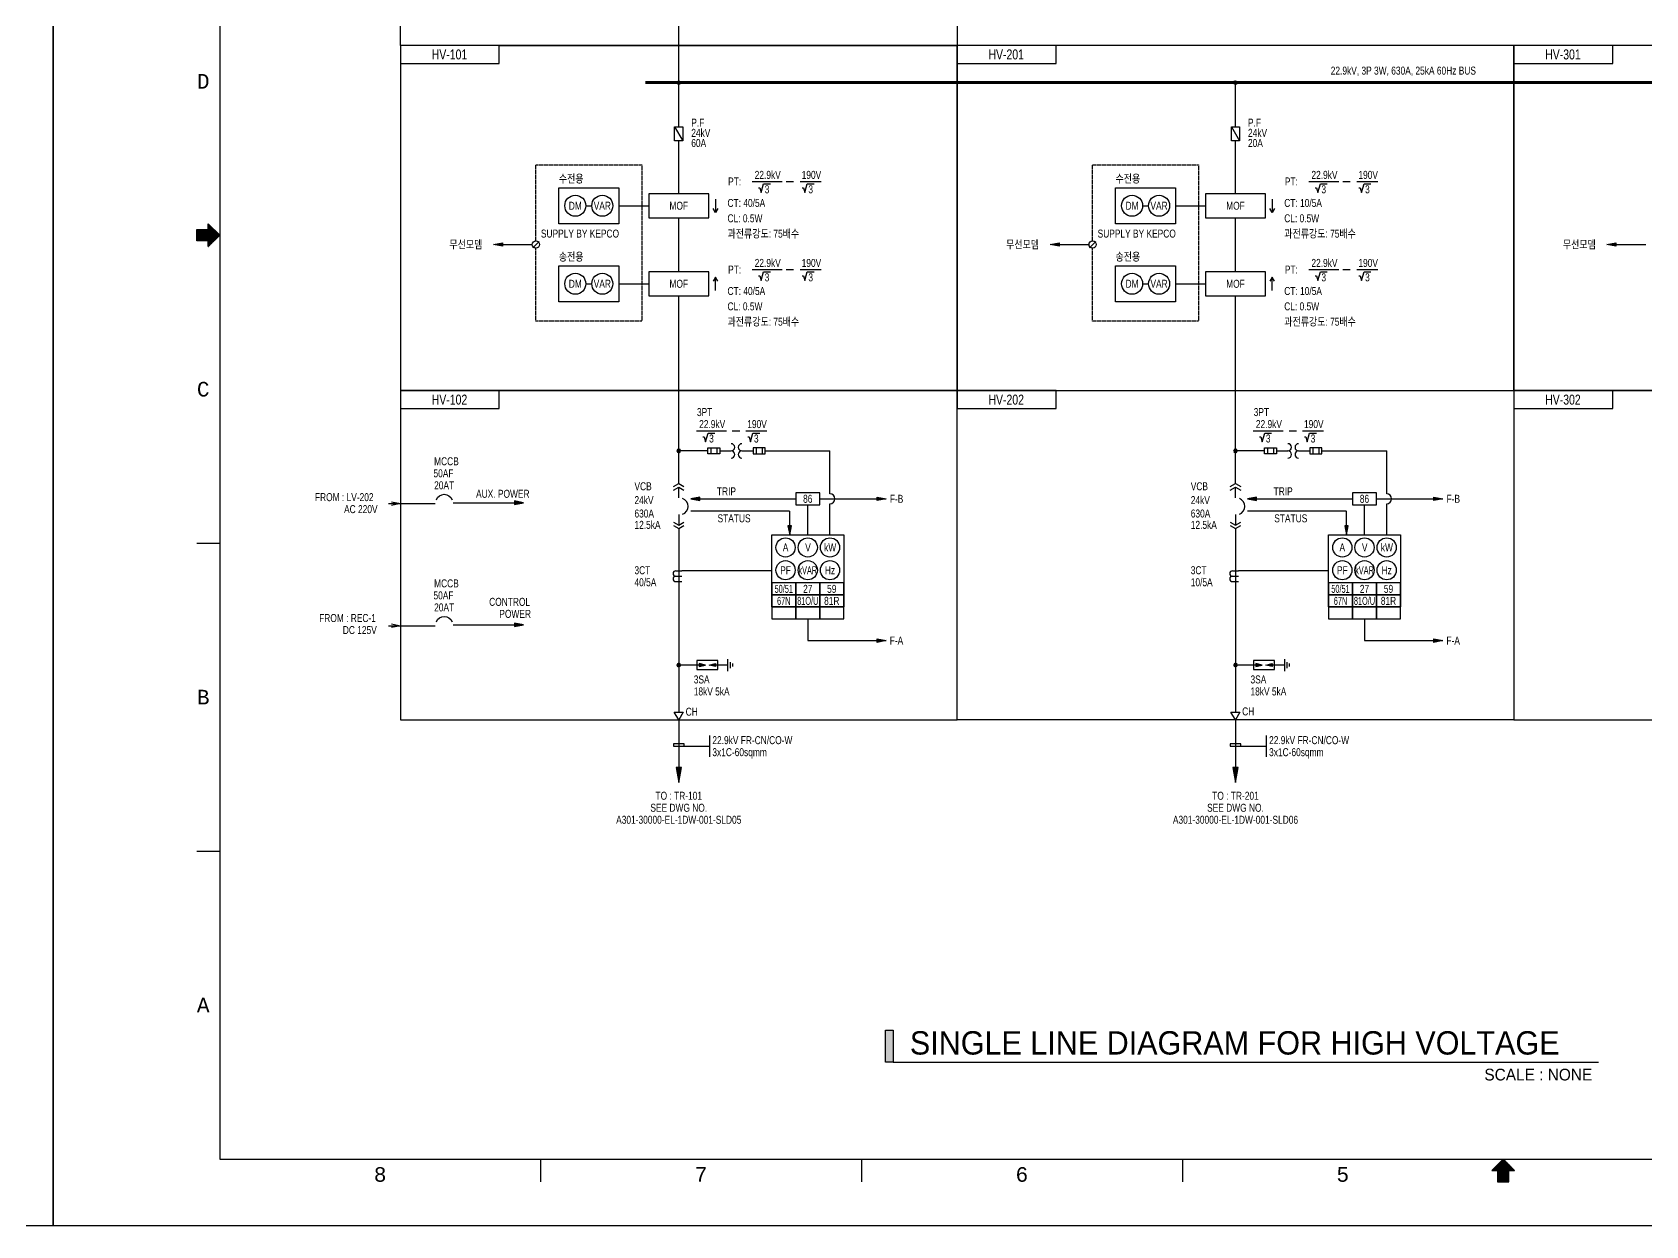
# Model space of a CAD drawing. Header units: feet. Extents: x 1 to 168002, y -59383 to 29717.
# Drawn here: x 125689 to 149888, y 17 to 17910 of the extents above; entities that cross this region are included whole.
import ezdxf
from ezdxf.enums import TextEntityAlignment as Align
from ezdxf.lldxf.tags import DXFTag

# ---------------------------------------------------------------- set-up
doc = ezdxf.new("R2010")
doc.units = ezdxf.units.FT
doc.header["$LTSCALE"] = 50
doc.header["$MEASUREMENT"] = 0
for name, pattern in [('CONTINU', [0]), ('DASHED2', [0.375, 0.25, -0.125]), ('HIDDEN', [0.375, 0.25, -0.125])]:
    doc.linetypes.add(name, pattern=pattern)
doc.layers.get('0').update_dxf_attribs({"linetype": 'CONTINUOUS'})
for name, color, linetype in [('111$0$E-TEXT3', 4, 'CONTINUOUS'), ('E-BUS', 6, 'CONTINUOUS'), ('E-Control', 7, 'CONTINUOUS'), ('E-PNL', 1, 'CEN50'), ('E-Pow', 4, 'CONTINUOUS'), ('E-SYM0', 3, 'CONTINUOUS'), ('E-SYM1', 3, 'CONTINUOUS'), ('E-SYM2', 3, 'CONTINUOUS'), ('E-Text-1', 2, 'CONTINUOUS'), ('E-Text-2', 4, 'CONTINUOUS'), ('E-Text-Call', 7, 'CONTINUOUS'), ('E-Wire01', 7, 'CONTINUOUS'), ('REVISION-1', 1, 'CONTINUOUS'), ('WIRE', 3, 'CONTINUOUS')]:
    doc.layers.add(name, color=color, linetype=linetype)
doc.layers.add('Border', color=7, linetype='CONTINUOUS', lineweight=0)
doc.styles.add('TB-1$0$MONOTXT', font='monotxt_.ttf')
doc.styles.add('돋움', font='')
doc.styles.get('돋움').set_extended_font_data('Dotum')
tags = doc.linetypes.add('CEN50', pattern=[56, 50, -2, 2, -2]).pattern_tags.tags
tags[10:11] = [DXFTag(74, 4), DXFTag(75, 0), DXFTag(340, '0'), DXFTag(46, 1.0), DXFTag(50, 0.0), DXFTag(44, 0.0), DXFTag(45, 0.0)]
tags[8:9] = [DXFTag(74, 4), DXFTag(75, 0), DXFTag(340, '0'), DXFTag(46, 1.0), DXFTag(50, 0.0), DXFTag(44, 0.0), DXFTag(45, 0.0)]
tags[6:7] = [DXFTag(74, 4), DXFTag(75, 0), DXFTag(340, '0'), DXFTag(46, 1.0), DXFTag(50, 0.0), DXFTag(44, 0.0), DXFTag(45, 0.0)]
tags[4:5] = [DXFTag(74, 4), DXFTag(75, 0), DXFTag(340, '0'), DXFTag(46, 1.0), DXFTag(50, 0.0), DXFTag(44, 0.0), DXFTag(45, 0.0)]

# ---------------------------------------------------------------- blocks, each defined once
blk = doc.blocks.new('FORMAT')
at = {"layer": 'Border', "color": 0, "linetype": 'Continuous', "lineweight": 25}
for p, q in [((2500, 28700), (2500, 1000)), ((2328, 14936), (2328, 15021)), ((2328, 15021), (2500, 14850)), ((2328, 15016), (2334, 15016)), ((2328, 15006), (2344, 15006)), ((2156, 14764), (2156, 14936)), ((2156, 14936), (2328, 14936)), ((2156, 14928), (2422, 14928)), ((2156, 14918), (2432, 14918)), ((2156, 14908), (2441, 14908)), ((2156, 14898), (2451, 14898)), ((2156, 14889), (2461, 14889)), ((2156, 14879), (2471, 14879)), ((2156, 14869), (2481, 14869)), ((2156, 14859), (2490, 14859)), ((2156, 14849), (2499, 14849)), ((2156, 14840), (2489, 14840)), ((2156, 14830), (2479, 14830)), ((2156, 14820), (2470, 14820)), ((2156, 14810), (2460, 14810)), ((2156, 14801), (2450, 14801)), ((2156, 14791), (2440, 14791)), ((2156, 14781), (2431, 14781)), ((2156, 14771), (2421, 14771)), ((2328, 14764), (2156, 14764)), ((2328, 14996), (2353, 14996)), ((2328, 14986), (2363, 14986)), ((2328, 14977), (2373, 14977)), ((2328, 14967), (2383, 14967)), ((2328, 14957), (2392, 14957)), ((2328, 14947), (2402, 14947)), ((2328, 14938), (2412, 14938)), ((2500, 14850), (2328, 14679)), ((2328, 14679), (2328, 14764)), ((2328, 14761), (2411, 14761)), ((2328, 14752), (2401, 14752)), ((2328, 14742), (2391, 14742)), ((2328, 14732), (2382, 14732)), ((2328, 14722), (2372, 14722)), ((2328, 14712), (2362, 14712)), ((2328, 14703), (2352, 14703)), ((2328, 14693), (2342, 14693)), ((2328, 14683), (2333, 14683)), ((2156, 10233), (2500, 10233)), ((2156, 5617), (2500, 5617)), ((2500, 1000), (41000, 1000)), ((7312, 1000), (7312, 659)), ((12125, 1000), (12125, 659)), ((16937, 1000), (16937, 659)), ((21750, 1000), (21580, 830)), ((21720, 971), (21720, 659)), ((21730, 980), (21730, 659)), ((21740, 990), (21740, 659)), ((21920, 830), (21750, 1000)), ((21750, 1000), (21750, 659)), ((21759, 990), (21759, 659)), ((21769, 981), (21769, 659)), ((21779, 971), (21779, 659)), ((21580, 830), (21665, 830)), ((21584, 835), (21584, 830)), ((21594, 844), (21594, 830)), ((21604, 854), (21604, 830)), ((21614, 864), (21614, 830)), ((21623, 873), (21623, 830)), ((21633, 883), (21633, 830)), ((21643, 893), (21643, 830)), ((21652, 903), (21652, 830)), ((21662, 912), (21662, 830)), ((21665, 830), (21665, 659)), ((21672, 922), (21672, 659)), ((21682, 932), (21682, 659)), ((21691, 942), (21691, 659)), ((21701, 951), (21701, 659)), ((21711, 961), (21711, 659)), ((21789, 961), (21789, 659)), ((21798, 952), (21798, 659)), ((21808, 942), (21808, 659)), ((21818, 932), (21818, 659)), ((21827, 922), (21827, 659)), ((21835, 659), (21835, 830)), ((21835, 830), (21920, 830)), ((21837, 913), (21837, 830)), ((21847, 903), (21847, 830)), ((21857, 893), (21857, 830)), ((21866, 883), (21866, 830)), ((21876, 874), (21876, 830)), ((21886, 864), (21886, 830)), ((21895, 854), (21895, 830)), ((21905, 845), (21905, 830)), ((21915, 835), (21915, 830)), ((21665, 659), (21835, 659))]:
    blk.add_line(p, q, dxfattribs=at)
blk.add_lwpolyline([(0, 0), (0, 29700), (42000, 29700), (42000, 0)], close=True, dxfattribs=at)
at = {"layer": 'Border', "color": 0, "linetype": 'Continuous', "lineweight": 25, "style": 'TB-1$0$MONOTXT'}
for s, p in [('D', (2156, 17158)), ('C', (2156, 12542)), ('B', (2156, 7925)), ('A', (2156, 3308))]:
    blk.add_text(s, height=220, dxfattribs=at).set_placement(p, align=Align.MIDDLE_LEFT)
for s, p in [('8', (4905, 878)), ('7', (9718, 878)), ('6', (14530, 878)), ('5', (19343, 878))]:
    blk.add_text(s, height=219, dxfattribs=at).set_placement(p, align=Align.TOP_CENTER)
blk = doc.blocks.new('TITLE')
at = {"xscale": 0.01, "yscale": 0.01, "zscale": 0.01}
blk.add_blockref('FORMAT', (0, 0), dxfattribs=at)
blk = doc.blocks.new('A$C06845E03')
at = {"layer": 'E-SYM0'}
for p, q in [((0, -4.7), (0, -1.2)), ((0, -10.3), (0, -13.8))]:
    blk.add_line(p, q, dxfattribs=at)
for points in [[(-1.73, -1), (0, 0), (1.73, -1)], [(-1.73, -2.2), (0, -1.2), (1.73, -2.2)], [(-1.73, -12.8), (0, -13.8), (1.73, -12.8)], [(-1.73, -14), (0, -15), (1.73, -14)]]:
    blk.add_lwpolyline(points, dxfattribs=at)
blk.add_arc((0.3, -7.6), 2.8, 290.9248, 69.0752, dxfattribs=at)
blk = doc.blocks.new('A$C68F508EB')
at = {"layer": 'E-SYM1'}
for p, q in [((-2, 0), (0, 0)), ((-2, -1.8), (0, -1.8)), ((-2, -3.6), (0, -3.6))]:
    blk.add_line(p, q, dxfattribs=at)
for centre in [(-2, -0.9), (-2, -2.7)]:
    blk.add_arc(centre, 0.9, 90, 270, dxfattribs=at)
blk = doc.blocks.new('A$C21426810')
at = {"layer": 'E-SYM0'}
h = blk.add_hatch(dxfattribs=at)
h.set_pattern_fill('ANSI31', scale=0.08)
h.set_pattern_definition([(45, (-120.68773, -338.59238), (-0.17960512, 0.17960512), [])])
edge = h.paths.add_edge_path()
edge.add_arc((0, 0), 0.6, 0, 360)
at = {"layer": 'E-SYM0', "color": 2}
blk.add_circle((0, 0), 0.6, dxfattribs=at)
blk = doc.blocks.new('A$C6DED130D')
at = {"layer": 'E-SYM0'}
for p, q in [((-1.6, 0.5), (-1.6, -0.5)), ((-0.8, 1), (-0.8, -1)), ((0, 2), (0, -2))]:
    blk.add_line(p, q, dxfattribs=at)
blk = doc.blocks.new('A$C6BFC32D1')
at = {"layer": 'E-SYM0'}
h = blk.add_hatch(color=7, dxfattribs=at)
h.dxf.hatch_style = 1
h.paths.add_polyline_path([(0.8, -0.5), (0.8, 0.5), (2.9, 0)])
h = blk.add_hatch(color=7, dxfattribs=at)
h.dxf.hatch_style = 1
h.paths.add_polyline_path([(6.2, -0.5), (6.2, 0.5), (4.1, 0)])
at = {"layer": 'E-Control'}
blk.add_line((10.4, 0), (6.2, 0), dxfattribs=at)
at = {"layer": 'E-SYM0'}
for p, q in [((0, -1.5), (0, 1.5)), ((0, 1.5), (7, 1.5)), ((7, 1.5), (7, -1.5)), ((7, -1.5), (0, -1.5))]:
    blk.add_line(p, q, dxfattribs=at)
at = {"layer": 'E-SYM0', "color": 7}
for points in [[(0.8, -0.5), (0.8, 0.5), (2.9, 0)], [(6.2, -0.5), (6.2, 0.5), (4.1, 0)]]:
    blk.add_lwpolyline(points, close=True, dxfattribs=at)
at = {"layer": 'E-PNL', "xscale": -1}
blk.add_blockref('A$C6DED130D', (10.4, 0), dxfattribs=at)
blk = doc.blocks.new('A$C2E5A039C')
at = {"layer": 'E-SYM1', "ltscale": 0.5}
for p, q in [((0, 1), (4, 1)), ((0, -1), (0, 1)), ((1, 1), (1, -1)), ((3, 1), (3, -1)), ((4, 1), (4, -1)), ((4, 0), (7.75, 0)), ((11.35, 0), (15.1, 0)), ((19.1, 1), (15.1, 1)), ((15.1, 1), (15.1, -1)), ((16.1, 1), (16.1, -1)), ((18.1, 1), (18.1, -1)), ((19.1, -1), (19.1, 1)), ((4, -1), (0, -1)), ((15.1, -1), (19.1, -1))]:
    blk.add_line(p, q, dxfattribs=at)
at = {"layer": 'E-SYM1'}
for centre, start, end in [((7.75, 1.2), 270, 90), ((7.75, -1.2), 270, 90), ((11.35, 1.2), 90, 270), ((11.35, -1.2), 90, 270)]:
    blk.add_arc(centre, 1.2, start, end, dxfattribs=at)
blk = doc.blocks.new('A$C1F1908AF')
at = {"layer": 'E-Pow'}
h = blk.add_hatch(color=7, dxfattribs=at)
h.dxf.hatch_style = 1
h.paths.add_polyline_path([(500, 88), (0, 0), (500, -88)])
at = {"layer": 'E-Pow', "color": 7}
blk.add_lwpolyline([(500, 88), (0, 0), (500, -88)], close=True, dxfattribs=at)
blk = doc.blocks.new('A$C23B25451')
at = {"layer": 'E-SYM0'}
blk.add_arc((0.3, -3.1), 2.8, 290.9248, 69.0752, dxfattribs=at)

msp = doc.modelspace()

# ---------------------------------------------------------------- hatches: boundary and pattern name
at = {"layer": '111$0$E-TEXT3'}
msp.add_hatch(color=7, dxfattribs=at).paths.add_polyline_path([(138484.8, 2946.6), (138601.5, 2946.6), (138601.5, 2471), (138484.8, 2471)])
at = {"layer": 'E-SYM0'}
h = msp.add_hatch(color=7, dxfattribs=at)
h.dxf.hatch_style = 1
h.paths.add_polyline_path([(132742.2, 14700.5), (132607.2, 14727.5), (132742.2, 14754.5)])
h = msp.add_hatch(color=7, dxfattribs=at)
h.dxf.hatch_style = 1
h.paths.add_polyline_path([(141092.3, 14700.5), (140957.3, 14727.5), (141092.3, 14754.5)])
h = msp.add_hatch(color=7, dxfattribs=at)
h.dxf.hatch_style = 1
h.paths.add_polyline_path([(149442.4, 14700.5), (149307.4, 14727.5), (149442.4, 14754.5)])
h = msp.add_hatch(color=7, dxfattribs=at)
h.dxf.hatch_style = 1
h.paths.add_polyline_path([(135700.3, 10942.1), (135565.3, 10915.1), (135700.3, 10888.1)])
h = msp.add_hatch(color=7, dxfattribs=at)
h.dxf.hatch_style = 1
h.paths.add_polyline_path([(138358.7, 10942.1), (138493.7, 10915.1), (138358.7, 10888.1)])
h = msp.add_hatch(color=7, dxfattribs=at)
h.dxf.hatch_style = 1
h.paths.add_polyline_path([(144050.4, 10942.1), (143915.3, 10915.1), (144050.4, 10888.1)])
h = msp.add_hatch(color=7, dxfattribs=at)
h.dxf.hatch_style = 1
h.paths.add_polyline_path([(146708.8, 10942.1), (146843.8, 10915.1), (146708.8, 10888.1)])
h = msp.add_hatch(color=7, dxfattribs=at)
h.dxf.hatch_style = 1
h.paths.add_polyline_path([(132920.3, 10828.8), (133055.3, 10855.8), (132920.3, 10882.8)])
h = msp.add_hatch(color=7, dxfattribs=at)
h.dxf.hatch_style = 1
h.paths.add_polyline_path([(137023.3, 10510.1), (137050.3, 10375.1), (137077.3, 10510.1)])
h = msp.add_hatch(color=7, dxfattribs=at)
h.dxf.hatch_style = 1
h.paths.add_polyline_path([(145373.4, 10510.1), (145400.4, 10375.1), (145427.4, 10510.1)])
h = msp.add_hatch(color=7, dxfattribs=at)
h.dxf.hatch_style = 1
h.paths.add_polyline_path([(132920.3, 8998.5), (133055.3, 9025.5), (132920.3, 9052.5)])
h = msp.add_hatch(color=7, dxfattribs=at)
h.dxf.hatch_style = 1
h.paths.add_polyline_path([(138358.7, 8817.1), (138493.7, 8790.1), (138358.7, 8763.1)])
h = msp.add_hatch(color=7, dxfattribs=at)
h.dxf.hatch_style = 1
h.paths.add_polyline_path([(146708.8, 8817.1), (146843.8, 8790.1), (146708.8, 8763.1)])

# ---------------------------------------------------------------- linework, layer by layer
at = {"color": 1}
msp.add_line((138601.5, 2471, 0.1), (149180.2, 2471, 0.1), dxfattribs=at)
at = {"ltscale": 100, "elevation": 0.1}
for points in [[(135970.3, 15269.8), (135935.3, 15209.2), (135900.3, 15269.8)], [(135935.3, 15409.2), (135935.3, 15209.2)], [(144320.4, 15269.8), (144285.4, 15209.2), (144250.4, 15269.8)], [(144285.4, 15409.2), (144285.4, 15209.2)], [(135970.3, 14178.5), (135935.3, 14239.2), (135900.3, 14178.5)], [(135935.3, 14039.2), (135935.3, 14239.2)], [(144320.4, 14178.5), (144285.4, 14239.2), (144250.4, 14178.5)], [(144285.4, 14039.2), (144285.4, 14239.2)]]:
    msp.add_lwpolyline(points, dxfattribs=at)
at = {"ltscale": 100}
for centre in [(137653.3, 10915.1, 0.1), (146003.4, 10915.1, 0.1)]:
    msp.add_arc(centre, 74, 270, 90, dxfattribs=at)
at = {"layer": '111$0$E-TEXT3', "color": 7, "elevation": 0.1}
msp.add_lwpolyline([(138484.8, 2946.6), (138601.5, 2946.6), (138601.5, 2471), (138484.8, 2471)], close=True, dxfattribs=at)
at = {"layer": 'E-BUS', "const_width": 45, "elevation": 0.1}
msp.add_lwpolyline([(134885.3, 17154.7), (152585.4, 17154.7)], dxfattribs=at)
at = {"layer": 'E-Control'}
for p, q in [((133991.3, 15309.2, 0.1), (134081.3, 15309.2, 0.1)), ((134486.3, 15309.2, 0.1), (134935.3, 15309.2, 0.1)), ((142341.4, 15309.2, 0.1), (142431.4, 15309.2, 0.1)), ((142836.4, 15309.2, 0.1), (143285.3, 15309.2, 0.1)), ((133991.3, 14139.2, 0.1), (134081.3, 14139.2, 0.1)), ((134486.3, 14139.2, 0.1), (134935.3, 14139.2, 0.1)), ((142341.4, 14139.2, 0.1), (142431.4, 14139.2, 0.1)), ((142836.4, 14139.2, 0.1), (143285.3, 14139.2, 0.1)), ((135821.8, 11633.1, 0.1), (135385.3, 11633.1, 0.1)), ((136681.3, 11633.1, 0.1), (137653.3, 11633.1, 0.1)), ((137653.3, 10989.1, 0.1), (137653.3, 11633.1, 0.1)), ((144171.9, 11633.1, 0.1), (143735.3, 11633.1, 0.1)), ((145031.4, 11633.1, 0.1), (146003.4, 11633.1, 0.1)), ((146003.4, 10989.1, 0.1), (146003.4, 11633.1, 0.1)), ((137653.3, 10375.1, 0.1), (137653.3, 10841, 0.1)), ((146003.4, 10375.1, 0.1), (146003.4, 10841, 0.1)), ((136780.3, 9835.1, 0.1), (135430.3, 9835.1, 0.1)), ((145130.4, 9835.1, 0.1), (143780.3, 9835.1, 0.1)), ((135691.3, 8422.8, 0.1), (135385.3, 8422.8, 0.1)), ((144041.4, 8422.8, 0.1), (143735.3, 8422.8, 0.1))]:
    msp.add_line(p, q, dxfattribs=at)
at = {"layer": 'E-Control', "elevation": 0.1}
for points in [[(133586.3, 15039.2), (133586.3, 15309.2), (133586.3, 15579.2), (134486.3, 15579.2), (134486.3, 15039.2)], [(141936.4, 15039.2), (141936.4, 15309.2), (141936.4, 15579.2), (142836.4, 15579.2), (142836.4, 15039.2)], [(133586.3, 13869.2), (133586.3, 14139.2), (133586.3, 14409.2), (134486.3, 14409.2), (134486.3, 13869.2)], [(141936.4, 13869.2), (141936.4, 14139.2), (141936.4, 14409.2), (142836.4, 14409.2), (142836.4, 13869.2)]]:
    msp.add_lwpolyline(points, close=True, dxfattribs=at)
at = {"layer": 'E-PNL'}
for p, q in [((132694, 17712.4, 0.1), (139560.3, 17712.4, 0.1)), ((133194.6, 14679.8, 0.1), (133290, 14775.2, 0.1)), ((141544.6, 14679.8, 0.1), (141640.1, 14775.2, 0.1))]:
    msp.add_line(p, q, dxfattribs=at)
at = {"layer": 'E-PNL', "ltscale": 0.05, "elevation": 0.1}
for points in [[(139560.3, 17712.4), (131210.3, 17712.4), (131210.3, 21081.6), (139560.3, 21081.6)], [(139560.3, 17712.4), (131210.3, 17712.4), (131210.3, 12537.4), (139560.3, 12537.4)], [(147910.4, 17712.4), (139560.3, 17712.4), (139560.3, 12537.4), (147910.4, 12537.4)], [(156260.4, 17712.4), (147910.4, 17712.4), (147910.4, 12537.4), (156260.4, 12537.4)], [(139560.3, 12537.4), (131210.3, 12537.4), (131210.3, 7599.9), (139560.3, 7599.9)], [(139560.3, 12537.2), (147910.4, 12537.2), (147910.4, 7599.9), (139560.3, 7599.9)], [(147910.4, 7599.9), (156260.4, 7599.9), (156260.4, 12537.4), (147910.4, 12537.4)]]:
    msp.add_lwpolyline(points, close=True, dxfattribs=at)
at = {"layer": 'E-PNL', "elevation": 0.1}
for points in [[(132694, 17712.4), (131210.3, 17712.4), (131210.3, 17442.4), (132694, 17442.4)], [(141044, 17712.4), (139560.3, 17712.4), (139560.3, 17442.4), (141044, 17442.4)], [(149394.1, 17712.4), (147910.4, 17712.4), (147910.4, 17442.4), (149394.1, 17442.4)], [(132694, 12537.4), (131210.3, 12537.4), (131210.3, 12267.4), (132694, 12267.4)], [(141044, 12537.2), (139560.3, 12537.2), (139560.3, 12267.2), (141044, 12267.2)], [(149394.1, 12537.2), (147910.4, 12537.2), (147910.4, 12267.2), (149394.1, 12267.2)]]:
    msp.add_lwpolyline(points, close=True, dxfattribs=at)
at = {"layer": 'E-PNL'}
for centre in [(133242.3, 14727.5, 0.1), (141592.4, 14727.5, 0.1)]:
    msp.add_circle(centre, 54, dxfattribs=at)
at = {"layer": 'E-Pow'}
for p, q in [((135385.3, 16491.7, 0.1), (135385.3, 19459.5, 0.1)), ((143735.3, 16491.7, 0.1), (143735.3, 17154.7, 0.1)), ((135385.3, 15489.2, 0.1), (135385.3, 16282, 0.1)), ((143735.3, 15489.2, 0.1), (143735.3, 16282, 0.1)), ((135385.3, 14319.2, 0.1), (135385.3, 15129.2, 0.1)), ((143735.3, 14319.2, 0.1), (143735.3, 15129.2, 0.1)), ((135385.3, 11142.8, 0.1), (135385.3, 13959.2, 0.1)), ((143735.3, 11142.8, 0.1), (143735.3, 13959.2, 0.1)), ((135385.3, 10467.8, 0.1), (135385.3, 7716.8, 0.1)), ((143735.3, 10467.8, 0.1), (143735.3, 7716.8, 0.1))]:
    msp.add_line(p, q, dxfattribs=at)
at = {"layer": 'E-Pow', "color": 7}
for p, q in [((131030.3, 10842.8, 0.1), (131732.3, 10842.8, 0.1)), ((132002.3, 10855.8, 0.1), (132920.3, 10855.8, 0.1)), ((131030.3, 9012.5, 0.1), (131732.3, 9012.5, 0.1)), ((132002.3, 9025.5, 0.1), (132920.3, 9025.5, 0.1))]:
    msp.add_line(p, q, dxfattribs=at)
at = {"layer": 'E-Pow', "linetype": 'HIDDEN', "ltscale": 0.5}
for p, q in [((135385.3, 7599.9, 0.1), (135385.3, 6885.2, 0.1)), ((143735.3, 7599.9, 0.1), (143735.3, 6885.2, 0.1))]:
    msp.add_line(p, q, dxfattribs=at)
at = {"layer": 'E-Pow', "color": 7, "elevation": 0.1}
for points in [[(131075.3, 10869.8), (131210.3, 10842.8), (131075.3, 10815.8)], [(131075.3, 9039.5), (131210.3, 9012.5), (131075.3, 8985.5)]]:
    msp.add_lwpolyline(points, dxfattribs=at)
at = {"layer": 'E-SYM0', "color": 7, "elevation": 0.1}
for points in [[(132742.2, 14700.5), (132607.2, 14727.5), (132742.2, 14754.5)], [(141092.3, 14700.5), (140957.3, 14727.5), (141092.3, 14754.5)], [(149442.4, 14700.5), (149307.4, 14727.5), (149442.4, 14754.5)], [(135700.3, 10942.1), (135565.3, 10915.1), (135700.3, 10888.1)], [(138358.7, 10942.1), (138493.7, 10915.1), (138358.7, 10888.1)], [(144050.4, 10942.1), (143915.3, 10915.1), (144050.4, 10888.1)], [(146708.8, 10942.1), (146843.8, 10915.1), (146708.8, 10888.1)], [(132920.3, 10828.8), (133055.3, 10855.8), (132920.3, 10882.8)], [(137023.3, 10510.1), (137050.3, 10375.1), (137077.3, 10510.1)], [(145373.4, 10510.1), (145400.4, 10375.1), (145427.4, 10510.1)], [(132920.3, 8998.5), (133055.3, 9025.5), (132920.3, 9052.5)], [(138358.7, 8817.1), (138493.7, 8790.1), (138358.7, 8763.1)], [(146708.8, 8817.1), (146843.8, 8790.1), (146708.8, 8763.1)]]:
    msp.add_lwpolyline(points, close=True, dxfattribs=at)
at = {"layer": 'E-SYM0', "elevation": 0.1}
for points in [[(135385.3, 7599.9), (135317.8, 7716.8), (135452.8, 7716.8)], [(143735.3, 7599.9), (143667.8, 7716.8), (143802.8, 7716.8)]]:
    msp.add_lwpolyline(points, close=True, dxfattribs=at)
at = {"layer": 'E-SYM1', "elevation": 0.1}
for points in [[(135835.3, 15489.2), (134935.3, 15489.2), (134935.3, 15129.2), (135835.3, 15129.2)], [(144185.4, 15489.2), (143285.3, 15489.2), (143285.3, 15129.2), (144185.4, 15129.2)], [(135835.3, 14319.2), (134935.3, 14319.2), (134935.3, 13959.2), (135835.3, 13959.2)], [(144185.4, 14319.2), (143285.3, 14319.2), (143285.3, 13959.2), (144185.4, 13959.2)]]:
    msp.add_lwpolyline(points, close=True, dxfattribs=at)
at = {"layer": 'E-SYM2', "elevation": 0.1}
for points in [[(137500.3, 11005.1), (137140.3, 11005.1), (137140.3, 10825.1), (137500.3, 10825.1)], [(137500.3, 11005.1), (137140.3, 11005.1), (137140.3, 10825.1), (137500.3, 10825.1)], [(145850.4, 11005.1), (145490.4, 11005.1), (145490.4, 10825.1), (145850.4, 10825.1)], [(145850.4, 11005.1), (145490.4, 11005.1), (145490.4, 10825.1), (145850.4, 10825.1)], [(136780.3, 10375.1), (137860.3, 10375.1), (137860.3, 9295), (136780.3, 9295)], [(145130.4, 10375.1), (146210.4, 10375.1), (146210.4, 9295), (145130.4, 9295)], [(137140.3, 9655), (136780.3, 9655), (136780.3, 9475), (137140.3, 9475)], [(137140.3, 9475), (136780.3, 9475), (136780.3, 9295), (137140.3, 9295)], [(137500.3, 9655), (137140.3, 9655), (137140.3, 9475), (137500.3, 9475)], [(137500.3, 9475), (137140.3, 9475), (137140.3, 9295), (137500.3, 9295)], [(137860.3, 9655), (137500.3, 9655), (137500.3, 9475), (137860.3, 9475)], [(137860.3, 9475), (137500.3, 9475), (137500.3, 9295), (137860.3, 9295)], [(145490.4, 9655), (145130.4, 9655), (145130.4, 9475), (145490.4, 9475)], [(145490.4, 9475), (145130.4, 9475), (145130.4, 9295), (145490.4, 9295)], [(145850.4, 9655), (145490.4, 9655), (145490.4, 9475), (145850.4, 9475)], [(145850.4, 9475), (145490.4, 9475), (145490.4, 9295), (145850.4, 9295)], [(146210.4, 9655), (145850.4, 9655), (145850.4, 9475), (146210.4, 9475)], [(146210.4, 9475), (145850.4, 9475), (145850.4, 9295), (146210.4, 9295)], [(137140.3, 9295), (136780.3, 9295), (136780.3, 9115), (137140.3, 9115)], [(137500.3, 9295), (137140.3, 9295), (137140.3, 9115), (137500.3, 9115)], [(137860.3, 9295), (137500.3, 9295), (137500.3, 9115), (137860.3, 9115)], [(145490.4, 9295), (145130.4, 9295), (145130.4, 9115), (145490.4, 9115)], [(145850.4, 9295), (145490.4, 9295), (145490.4, 9115), (145850.4, 9115)], [(146210.4, 9295), (145850.4, 9295), (145850.4, 9115), (146210.4, 9115)]]:
    msp.add_lwpolyline(points, close=True, dxfattribs=at)
at = {"layer": 'E-SYM2'}
for centre, radius in [((133833.8, 15309.2, 0.1), 157.5), ((134238.8, 15309.2, 0.1), 157.5), ((142183.9, 15309.2, 0.1), 157.5), ((142588.9, 15309.2, 0.1), 157.5), ((133833.8, 14139.2, 0.1), 157.5), ((134238.8, 14139.2, 0.1), 157.5), ((142183.9, 14139.2, 0.1), 157.5), ((142588.9, 14139.2, 0.1), 157.5), ((136987.3, 10186.1, 0.1), 144), ((137320.3, 10186.1, 0.1), 144), ((137653.3, 10186.1, 0.1), 144), ((145337.4, 10186.1, 0.1), 144), ((145670.4, 10186.1, 0.1), 144), ((146003.4, 10186.1, 0.1), 144), ((136987.3, 9844.1, 0.1), 144), ((137320.3, 9844.1, 0.1), 144), ((137653.3, 9844.1, 0.1), 144), ((145337.4, 9844.1, 0.1), 144), ((145670.4, 9844.1, 0.1), 144), ((146003.4, 9844.1, 0.1), 144)]:
    msp.add_circle(centre, radius, dxfattribs=at)
at = {"layer": 'E-Text-1'}
for p, q in [((136483.9, 15672.6, 0.1), (136933.9, 15672.6, 0.1)), ((136994.9, 15672.6, 0.1), (137107.4, 15672.6, 0.1)), ((137206.7, 15672.6, 0.1), (137521.7, 15672.6, 0.1)), ((144833.9, 15672.6, 0.1), (145283.9, 15672.6, 0.1)), ((145345, 15672.6, 0.1), (145457.5, 15672.6, 0.1)), ((145556.7, 15672.6, 0.1), (145871.7, 15672.6, 0.1)), ((136483.9, 14352.6, 0.1), (136933.9, 14352.6, 0.1)), ((136994.9, 14352.6, 0.1), (137107.4, 14352.6, 0.1)), ((137206.7, 14352.6, 0.1), (137521.7, 14352.6, 0.1)), ((144833.9, 14352.6, 0.1), (145283.9, 14352.6, 0.1)), ((145345, 14352.6, 0.1), (145457.5, 14352.6, 0.1)), ((145556.7, 14352.6, 0.1), (145871.7, 14352.6, 0.1)), ((135650.7, 11936.3, 0.1), (136100.7, 11936.3, 0.1)), ((136188.3, 11936.3, 0.1), (136300.8, 11936.3, 0.1)), ((136390.8, 11936.3, 0.1), (136705.8, 11936.3, 0.1)), ((144000.8, 11936.3, 0.1), (144450.8, 11936.3, 0.1)), ((144538.3, 11936.3, 0.1), (144650.8, 11936.3, 0.1)), ((144740.8, 11936.3, 0.1), (145055.8, 11936.3, 0.1))]:
    msp.add_line(p, q, dxfattribs=at)
at = {"layer": 'E-Text-1', "elevation": 0.1}
for points in [[(136580.2, 15578.3), (136599.5, 15578.3), (136620.4, 15505.9), (136658.3, 15637.4), (136759.4, 15637.4)], [(137235.5, 15578.3), (137254.8, 15578.3), (137275.7, 15505.9), (137313.6, 15637.4), (137414.7, 15637.4)], [(144930.3, 15578.3), (144949.6, 15578.3), (144970.4, 15505.9), (145008.4, 15637.4), (145109.5, 15637.4)], [(145585.6, 15578.3), (145604.8, 15578.3), (145625.7, 15505.9), (145663.7, 15637.4), (145764.8, 15637.4)], [(136580.2, 14258.2), (136599.5, 14258.2), (136620.4, 14185.9), (136658.3, 14317.4), (136759.4, 14317.4)], [(137235.5, 14258.2), (137254.8, 14258.2), (137275.7, 14185.9), (137313.6, 14317.4), (137414.7, 14317.4)], [(144930.3, 14258.2), (144949.6, 14258.2), (144970.4, 14185.9), (145008.4, 14317.4), (145109.5, 14317.4)], [(145585.6, 14258.2), (145604.8, 14258.2), (145625.7, 14185.9), (145663.7, 14317.4), (145764.8, 14317.4)], [(135747, 11842), (135766.3, 11842), (135787.2, 11769.6), (135825.2, 11901.1), (135926.2, 11901.1)], [(136419.6, 11842), (136438.9, 11842), (136459.8, 11769.6), (136497.8, 11901.1), (136598.8, 11901.1)], [(144097.1, 11842), (144116.4, 11842), (144137.3, 11769.6), (144175.2, 11901.1), (144276.3, 11901.1)], [(144769.7, 11842), (144789, 11842), (144809.8, 11769.6), (144847.8, 11901.1), (144948.9, 11901.1)]]:
    msp.add_lwpolyline(points, dxfattribs=at)
at = {"layer": 'E-Text-Call', "ltscale": 0.5}
for p, q in [((135844.3, 7364, 0.1), (135844.3, 7049, 0.1)), ((144194.4, 7364, 0.1), (144194.4, 7049, 0.1))]:
    msp.add_line(p, q, dxfattribs=at)
at = {"layer": 'E-Text-Call', "ltscale": 0.5, "elevation": 0.1}
for points in [[(135466.3, 7206.5), (135466.3, 7242.5), (135304.3, 7242.5), (135304.3, 7206.5), (135844.3, 7206.5)], [(143816.3, 7206.5), (143816.3, 7242.5), (143654.3, 7242.5), (143654.3, 7206.5), (144194.4, 7206.5)]]:
    msp.add_lwpolyline(points, dxfattribs=at)
at = {"layer": 'E-Wire01', "linetype": 'HIDDEN', "ltscale": 0.6}
for p, q in [((132742.2, 14727.5, 0.1), (133188.3, 14727.5, 0.1)), ((141092.3, 14727.5, 0.1), (141538.4, 14727.5, 0.1)), ((149442.4, 14727.5, 0.1), (149888.4, 14727.5, 0.1)), ((135565.3, 10915.1, 0.1), (137140.3, 10915.1, 0.1)), ((143915.3, 10915.1, 0.1), (145490.4, 10915.1, 0.1)), ((135565.3, 10735.1, 0.1), (137050.3, 10735.1, 0.1)), ((137050.3, 10375.1, 0.1), (137050.3, 10735.1, 0.1)), ((137320.3, 10375.1, 0.1), (137320.3, 10825.1, 0.1)), ((143915.3, 10735.1, 0.1), (145400.4, 10735.1, 0.1)), ((145400.4, 10375.1, 0.1), (145400.4, 10735.1, 0.1)), ((145670.4, 10375.1, 0.1), (145670.4, 10825.1, 0.1))]:
    msp.add_line(p, q, dxfattribs=at)
at = {"layer": 'E-Wire01', "linetype": 'DASHED2', "ltscale": 0.5}
for p, q in [((137500.3, 10915.1, 0.1), (138493.7, 10915.1, 0.1)), ((145850.4, 10915.1, 0.1), (146843.8, 10915.1, 0.1)), ((137320.3, 9115, 0.1), (137320.3, 8790.1, 0.1)), ((145670.4, 9115, 0.1), (145670.4, 8790.1, 0.1)), ((137320.3, 8790.1, 0.1), (138493.7, 8790.1, 0.1)), ((145670.4, 8790.1, 0.1), (146843.8, 8790.1, 0.1))]:
    msp.add_line(p, q, dxfattribs=at)
at = {"layer": 'REVISION-1', "linetype": 'HIDDEN', "elevation": 0.1}
for points in [[(133242.3, 14781.5), (133242.3, 15923.4), (134830.3, 15923.4), (134830.3, 13577.6), (133242.3, 13577.6), (133242.3, 14673.5)], [(141592.4, 14781.5), (141592.4, 15923.4), (143180.3, 15923.4), (143180.3, 13577.6), (141592.4, 13577.6), (141592.4, 14673.5)]]:
    msp.add_lwpolyline(points, dxfattribs=at)
at = {"layer": 'WIRE'}
for p, q in [((135323.6, 16491.7, 0.1), (135447, 16282, 0.1)), ((143673.6, 16491.7, 0.1), (143797.1, 16282, 0.1))]:
    msp.add_line(p, q, dxfattribs=at)
at = {"layer": 'WIRE', "elevation": 0.1}
for points in [[(135323.6, 16491.7), (135447, 16491.7), (135447, 16282), (135323.6, 16282)], [(143673.6, 16491.7), (143797.1, 16491.7), (143797.1, 16282), (143673.6, 16282)]]:
    msp.add_lwpolyline(points, close=True, dxfattribs=at)

# ---------------------------------------------------------------- block references
at = {"color": 7, "linetype": 'CONTINU', "ltscale": 100, "xscale": 100, "yscale": 100, "zscale": 100}
for p in [(84001.4, 16.7, 0.1), (126001.5, 16.7, 0.1)]:
    msp.add_blockref('TITLE', p, dxfattribs=at)
at = {"layer": 'E-SYM0', "color": 2, "yscale": 45.00023775635822, "zscale": 45.00023775635822}
for p, xscale in [((135385.3, 17154.7, 0.1), 45.00023775635822), ((143735.3, 17154.7, 0.1), 45.00023775635822), ((135385.3, 11633.1, 0.1), -45.00023775635822), ((135385.3, 8422.8, 0.1), -45.00023775635822), ((143735.3, 8422.8, 0.1), -45.00023775635822)]:
    msp.add_blockref('A$C21426810', p, dxfattribs=dict(at, xscale=xscale))
at = {"layer": 'E-SYM0', "color": 2, "xscale": -45.00023775635822, "yscale": 45.00023775635822, "zscale": 45.00023775635822, "rotation": 359.9999999997221}
msp.add_blockref('A$C21426810', (143735.3, 11633.1, 0.1), dxfattribs=at)
at = {"layer": 'E-SYM0'}
for name, p, xscale, yscale, zscale, rotation in [('A$C23B25451', (132006.8, 10842.8, 0.1), -45.00023775635822, 45.00023775635822, 45.00023775635822, 270), ('A$C23B25451', (132006.8, 9012.5, 0.1), -45.00023775635822, 45.00023775635822, 45.00023775635822, 270), ('A$C6BFC32D1', (135655.3, 8422.8, 0.1), -45.00023775635822, 45.00023775635822, 45.00023775635822, 180), ('A$C6BFC32D1', (144005.3, 8422.8, 0.1), -45.00023775635822, 45.00023775635822, 45.00023775635822, 180), ('A$C1F1908AF', (135385.3, 6660.2, 0.1), 0.4500023775635821, 0.4500023775635821, 0.4500023775635821, 90), ('A$C1F1908AF', (143735.3, 6660.2, 0.1), 0.4500023775635821, 0.4500023775635821, 0.4500023775635821, 90)]:
    msp.add_blockref(name, p, dxfattribs=dict(at, xscale=xscale, yscale=yscale, zscale=zscale, rotation=rotation))
at = {"layer": 'E-SYM1', "xscale": 45.00023775635822, "yscale": 45.00023775635822, "zscale": 45.00023775635822}
for name, p in [('A$C06845E03', (135385.3, 11142.8, 0.1)), ('A$C06845E03', (143735.3, 11142.8, 0.1)), ('A$C68F508EB', (135430.3, 9835.1, 0.1)), ('A$C68F508EB', (143780.3, 9835.1, 0.1))]:
    msp.add_blockref(name, p, dxfattribs=at)
at = {"layer": 'E-SYM2', "xscale": 45.00023775635822, "yscale": 45.00023775635822, "zscale": 45.00023775635822}
for p in [(135821.8, 11633.1, 0.1), (144171.9, 11633.1, 0.1)]:
    msp.add_blockref('A$C2E5A039C', p, dxfattribs=at)

# ---------------------------------------------------------------- texts
at = {"color": 3, "style": '돋움'}
msp.add_text('SINGLE LINE DIAGRAM FOR HIGH VOLTAGE', height=350, dxfattribs=at).set_placement((138851.5, 2758, 0.1), align=Align.MIDDLE_LEFT)
at = {"color": 7, "style": '돋움'}
msp.add_text('SCALE : NONE', height=176.54, dxfattribs=at).set_placement((149085.6, 2370.7, 0.1), align=Align.TOP_RIGHT)
at = {"layer": 'E-SYM1', "color": 2, "style": '돋움', "width": 0.8}
for p in [(135385.3, 15309.2, 0.1), (143735.3, 15309.2, 0.1), (135385.3, 14139.2, 0.1), (143735.3, 14139.2, 0.1)]:
    msp.add_text('MOF', height=120, dxfattribs=at).set_placement(p, align=Align.MIDDLE_CENTER)
at = {"layer": 'E-SYM2', "color": 2, "style": '돋움'}
for s, width, p in [('DM', 0.8, (133833.8, 15309.2, 0.1)), ('VAR', 0.8, (134238.8, 15309.2, 0.1)), ('DM', 0.8, (142183.9, 15309.2, 0.1)), ('VAR', 0.8, (142588.9, 15309.2, 0.1)), ('DM', 0.8, (133833.8, 14139.2, 0.1)), ('VAR', 0.8, (134238.8, 14139.2, 0.1)), ('DM', 0.8, (142183.9, 14139.2, 0.1)), ('VAR', 0.8, (142588.9, 14139.2, 0.1)), ('86', 0.8, (137320, 10915.1, 0.1)), ('A', 0.8, (136987.3, 10186.1, 0.1)), ('V', 0.8, (137323.4, 10186.1, 0.1)), ('kW', 0.8, (137656.4, 10186.1, 0.1)), ('A', 0.8, (145337.4, 10186.1, 0.1)), ('V', 0.8, (145673.5, 10186.1, 0.1)), ('kW', 0.8, (146006.5, 10186.1, 0.1)), ('PF', 0.8, (136987.3, 9844.1, 0.1)), ('kVAR', 0.6, (137320.3, 9844.1, 0.1)), ('Hz', 0.8, (137653.3, 9844.1, 0.1)), ('PF', 0.8, (145337.4, 9844.1, 0.1)), ('kVAR', 0.6, (145670.4, 9844.1, 0.1)), ('Hz', 0.8, (146003.4, 9844.1, 0.1)), ('50/51', 0.6, (136960.3, 9565, 0.1)), ('67N', 0.6, (136960.3, 9385, 0.1)), ('81O/U', 0.6, (137320.3, 9385, 0.1)), ('27', 0.8, (137320.3, 9565, 0.1)), ('81R', 0.8, (137680.3, 9385, 0.1)), ('59', 0.8, (137680.3, 9565, 0.1)), ('50/51', 0.6, (145310.4, 9565, 0.1)), ('67N', 0.6, (145310.4, 9385, 0.1)), ('81O/U', 0.6, (145670.4, 9385, 0.1)), ('27', 0.8, (145670.4, 9565, 0.1)), ('81R', 0.8, (146030.4, 9385, 0.1)), ('59', 0.8, (146030.4, 9565, 0.1))]:
    msp.add_text(s, height=120, dxfattribs=dict(at, width=width)).set_placement(p, align=Align.MIDDLE_CENTER)
at = {"layer": 'E-SYM2', "color": 2, "style": '돋움', "width": 0.8}
msp.add_text('86', height=120, rotation=360, dxfattribs=at).set_placement((145670.1, 10915.1, 0.1), align=Align.MIDDLE_CENTER)
at = {"layer": 'E-Text-1', "style": '돋움', "width": 0.8}
for s, height, p in [('HV-101', 150, (131946.7, 17577.4, 0.1)), ('HV-201', 150, (140296.7, 17577.4, 0.1)), ('HV-301', 150, (148646.8, 17577.4, 0.1)), ('PT:', 120, (136223.3, 15672.6, 0.1)), ('22.9kV', 120, (136719.8, 15771.6, 0.1)), ('190V', 120, (137375.4, 15771.6, 0.1)), ('PT:', 120, (144573.3, 15672.6, 0.1)), ('22.9kV', 120, (145069.8, 15771.6, 0.1)), ('190V', 120, (145725.5, 15771.6, 0.1)), ('3', 120, (136708.9, 15555.6, 0.1)), ('3', 120, (137364.2, 15555.6, 0.1)), ('3', 120, (145058.9, 15555.6, 0.1)), ('3', 120, (145714.2, 15555.6, 0.1)), ('PT:', 120, (136223.3, 14352.6, 0.1)), ('22.9kV', 120, (136719.8, 14451.6, 0.1)), ('3', 120, (136708.9, 14235.6, 0.1)), ('190V', 120, (137375.4, 14451.6, 0.1)), ('3', 120, (137364.2, 14235.6, 0.1)), ('PT:', 120, (144573.3, 14352.6, 0.1)), ('22.9kV', 120, (145069.8, 14451.6, 0.1)), ('3', 120, (145058.9, 14235.6, 0.1)), ('190V', 120, (145725.5, 14451.6, 0.1)), ('3', 120, (145714.2, 14235.6, 0.1)), ('HV-102', 150, (131946.7, 12402.4, 0.1)), ('HV-202', 150, (140296.7, 12402.2, 0.1)), ('HV-302', 150, (148646.8, 12402.2, 0.1)), ('3PT', 120, (135773.7, 12215.3, 0.1)), ('22.9kV', 120, (135886.6, 12035.3, 0.1)), ('3PT', 120, (144123.8, 12215.3, 0.1)), ('22.9kV', 120, (144236.7, 12035.3, 0.1)), ('3', 120, (135875.7, 11819.3, 0.1)), ('190V', 120, (136559.5, 12035.3, 0.1)), ('3', 120, (136548.3, 11819.3, 0.1)), ('3', 120, (144225.8, 11819.3, 0.1)), ('190V', 120, (144909.6, 12035.3, 0.1)), ('3', 120, (144898.3, 11819.3, 0.1)), ('SEE DWG NO.', 120, (135385.3, 6283.1, 0.1)), ('TO : TR-101', 120, (135385.3, 6463.1, 0.1)), ('SEE DWG NO.', 120, (143735.3, 6283.1, 0.1)), ('TO : TR-201', 120, (143735.3, 6463.1, 0.1)), ('A301-30000-EL-1DW-001-SLD05', 120, (135385.3, 6103.1, 0.1)), ('A301-30000-EL-1DW-001-SLD06', 120, (143735.3, 6103.1, 0.1))]:
    msp.add_text(s, height=height, dxfattribs=at).set_placement(p, align=Align.MIDDLE_CENTER)
at = {"layer": 'E-Text-1', "color": 6, "style": '돋움', "width": 0.8}
for s, p in [('24kV', (135573.1, 16341.7, 0.1)), ('P.F', (135573.1, 16494.3, 0.1)), ('24kV', (143923.1, 16341.7, 0.1)), ('P.F', (143923.1, 16494.3, 0.1)), ('60A', (135573.1, 16189.2, 0.1)), ('20A', (143923.1, 16189.2, 0.1))]:
    msp.add_text(s, height=120, dxfattribs=at).set_placement(p)
at = {"layer": 'E-Text-1', "style": '돋움', "width": 0.8}
for s, p in [('수전용', (133586.3, 15714.2, 0.1)), ('수전용', (141936.4, 15714.2, 0.1)), ('CT: 40/5A', (136116.6, 15350.6, 0.1)), ('CT: 10/5A', (144466.6, 15350.6, 0.1)), ('CL: 0.5W', (136116.6, 15120.6, 0.1)), ('CL: 0.5W', (144466.6, 15120.6, 0.1)), ('무선모뎀 ', (131944.9, 14728.9, 0.1)), ('SUPPLY BY KEPCO', (133317.7, 14891.5, 0.1)), ('과전류강도: 75배수', (136116.6, 14890.6, 0.1)), ('무선모뎀 ', (140294.9, 14728.9, 0.1)), ('SUPPLY BY KEPCO', (141667.7, 14891.5, 0.1)), ('과전류강도: 75배수', (144466.6, 14890.6, 0.1)), ('무선모뎀 ', (148645, 14728.9, 0.1)), ('송전용', (133586.3, 14544.2, 0.1)), ('송전용', (141936.4, 14544.2, 0.1)), ('CT: 40/5A', (136116.6, 14030.6, 0.1)), ('CT: 10/5A', (144466.6, 14030.6, 0.1)), ('CL: 0.5W', (136116.6, 13800.6, 0.1)), ('CL: 0.5W', (144466.6, 13800.6, 0.1)), ('과전류강도: 75배수', (136116.6, 13570.6, 0.1)), ('과전류강도: 75배수', (144466.6, 13570.6, 0.1)), ('MCCB', (131716.1, 11477.3, 0.1)), ('50AF', (131706.5, 11297.3, 0.1)), ('20AT', (131716.1, 11117.3, 0.1)), ('VCB', (134720.9, 11102.8, 0.1)), ('VCB', (143064.6, 11102.8, 0.1)), ('FROM : LV-202', (129928.6, 10940.1, 0.1)), ('AUX. POWER', (132344.9, 10990.8, 0.1)), ('24kV', (134720.9, 10895.3, 0.1)), ('F-B', (138551, 10915.1, 0.1)), ('24kV', (143064.6, 10895.3, 0.1)), ('AC 220V', (130365.3, 10760.1, 0.1)), ('630A', (134720.9, 10694.6, 0.1)), ('630A', (143064.6, 10694.6, 0.1)), ('12.5kA', (134720.9, 10524.6, 0.1)), ('12.5kA', (143064.6, 10524.6, 0.1)), ('MCCB', (131716.1, 9647, 0.1)), ('40/5A', (134720.9, 9664, 0.1)), ('3CT', (134720.9, 9844.1, 0.1)), ('3CT', (143064.6, 9844.1, 0.1)), ('10/5A', (143064.6, 9664, 0.1)), ('50AF', (131706.5, 9467, 0.1)), ('20AT', (131716.1, 9287, 0.1)), ('CONTROL', (132541.7, 9370.4, 0.1)), ('POWER', (132694.4, 9190.4, 0.1)), ('FROM : REC-1', (129991.6, 9127.7, 0.1)), ('DC 125V', (130346.4, 8947.7, 0.1)), ('F-A', (138549.4, 8790.1, 0.1)), ('3SA', (135610.3, 8206.8, 0.1)), ('3SA', (143960.3, 8206.8, 0.1)), ('18kV 5kA', (135610.3, 8026.8, 0.1)), ('18kV 5kA', (143960.3, 8026.8, 0.1)), ('CH', (135489.1, 7723.1, 0.1)), ('CH', (143835.5, 7727.7, 0.1)), ('22.9kV FR-CN/CO-W', (135889.3, 7296.5, 0.1)), ('22.9kV FR-CN/CO-W', (144239.4, 7296.5, 0.1)), ('3x1C-60sqmm', (135889.3, 7116.5, 0.1)), ('3x1C-60sqmm', (144239.4, 7116.5, 0.1))]:
    msp.add_text(s, height=120, dxfattribs=at).set_placement(p, align=Align.MIDDLE_LEFT)
for s, p in [('TRIP', (136243.5, 11027.6, 0.1)), ('STATUS', (136462.5, 10622.6, 0.1))]:
    msp.add_text(s, height=120, dxfattribs=at).set_placement(p, align=Align.MIDDLE_RIGHT)
for s, p in [('TRIP', (144593.6, 11027.6, 0.1)), ('STATUS', (144812.5, 10622.6, 0.1))]:
    msp.add_text(s, height=120, rotation=360, dxfattribs=at).set_placement(p, align=Align.MIDDLE_RIGHT)
for s, p in [('F-B', (146901, 10915.1, 0.1)), ('F-A', (146899.5, 8790.1, 0.1))]:
    msp.add_text(s, height=120, rotation=360, dxfattribs=at).set_placement(p, align=Align.MIDDLE_LEFT)
at = {"layer": 'E-Text-2', "style": '돋움', "width": 0.8}
msp.add_text('22.9kV, 3P 3W, 630A, 25kA 60Hz BUS', height=120, dxfattribs=at).set_placement((145164.1, 17334.9, 0.1), align=Align.MIDDLE_LEFT)

doc.saveas('drawing.dxf')
